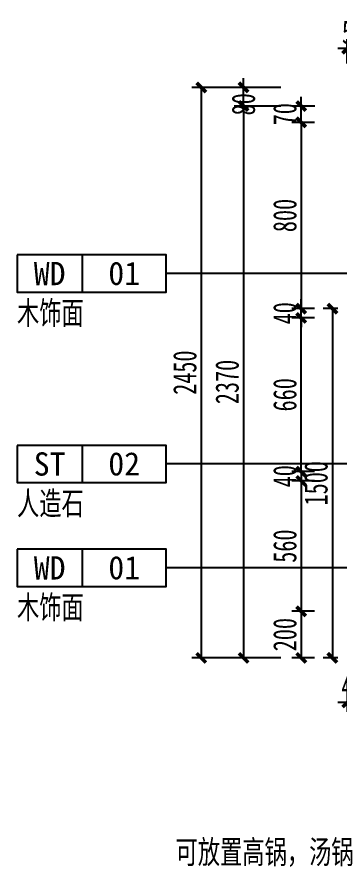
# Model space of a CAD drawing. Header units: millimetres. Extents: x 3104083 to 3173399, y -3165492 to -3044687.
# Drawn here: x 3113470 to 3114856, y -3121992 to -3118341 of the extents above; entities that cross this region are included whole.
import ezdxf
from ezdxf.enums import TextEntityAlignment as Align

# ---------------------------------------------------------------- set-up
doc = ezdxf.new("R2010")
doc.units = ezdxf.units.MM
doc.header["$LTSCALE"] = 500
doc.header["$MEASUREMENT"] = 0
doc.header["$PDMODE"] = 2
doc.layers.get('0').update_dxf_attribs({"linetype": 'CONTINUOUS'})
doc.layers.get('DEFPOINTS').update_dxf_attribs({"linetype": 'CONTINUOUS'})
for name, color, linetype in [('D-节点尺寸', 5, 'CONTINUOUS'), ('W-基础引线', 35, 'CONTINUOUS'), ('W-文字', 35, 'CONTINUOUS')]:
    doc.layers.add(name, color=color, linetype=linetype)
doc.styles.add('DIM', font='SimSun.ttf', dxfattribs={"width": 0.7})
doc.styles.add('NAME-1', font='SIMHEI.TTF')
doc.styles.add('WORD-1', font='SimSun.ttf', dxfattribs={"width": 0.7})
doc.dimstyles.new('40', dxfattribs={"dimscale": 40, "dimtxt": 2.5, "dimasz": 1, "dimexe": 1, "dimexo": 1, "dimgap": 0.5, "dimtad": 1, "dimdec": 0, "dimzin": 0, "dimdsep": 46, "dimtxsty": 'DIM', "dimblk": 'ARCHTICK', "dimcen": 0, "dimclrd": 5, "dimclre": 5, "dimclrt": 35, "dimadec": 0, "dimazin": 0, "dimtfac": 0.5, "dimtdec": 0, "dimtix": 1, "dimtmove": 2, "dimatfit": 2, "dimldrblk": 'A', "dimfxl": 0, "dimtolj": 1, "dimtzin": 0, "dimlwd": -1, "dimlwe": -1, "dimarcsym": 0})
doc.dimstyles.new('基础引线', dxfattribs={"dimtxt": 3, "dimasz": 0.7, "dimexe": 2, "dimexo": 6, "dimgap": 1, "dimtad": 1, "dimdec": 0, "dimdsep": 46, "dimtxsty": 'Standard', "dimblk1": 'A', "dimblk2": 'A', "dimsah": 1, "dimcen": 3, "dimdle": 200, "dimclrd": 256, "dimclre": 256, "dimclrt": 2, "dimadec": 0, "dimazin": 0, "dimtfac": 1, "dimtdec": 0, "dimtix": 1, "dimtmove": 1, "dimatfit": 3, "dimldrblk": 'A', "dimfxl": 0, "dimtvp": 1, "dimtolj": 1, "dimtzin": 0, "dimarcsym": 0})

# ---------------------------------------------------------------- blocks, each defined once
blk = doc.blocks.new('_ArchTick')
at = {"color": 0, "linetype": 'ByBlock', "const_width": 0.4}
blk.add_lwpolyline([(-0.5, -0.5), (0.5, 0.5)], dxfattribs=at)
blk = doc.blocks.new('*D1662')
at = {"layer": 'D-节点尺寸', "color": 5, "ltscale": 100}
for p, q in [((3114886.8, -3121194.4), (3114886.8, -3121324.9)), ((3114931.8, -3121194.4), (3114931.8, -3121324.9)), ((3114886.8, -3121284.9), (3114846.8, -3121284.9)), ((3114931.8, -3121284.9), (3114886.8, -3121284.9)), ((3114931.8, -3121284.9), (3114971.8, -3121284.9))]:
    blk.add_line(p, q, dxfattribs=at)
at = {"layer": 'DEFPOINTS', "color": 0, "ltscale": 100}
for p in [(3114886.8, -3121154.4), (3114931.8, -3121154.4), (3114886.8, -3121284.9)]:
    blk.add_point(p, dxfattribs=at)
at = {"layer": 'D-节点尺寸', "color": 5, "ltscale": 100, "xscale": 40, "yscale": 40, "zscale": 40}
blk.add_blockref('_ArchTick', (3114886.8, -3121284.9), dxfattribs=at)
at = {"layer": 'D-节点尺寸', "color": 5, "ltscale": 100, "xscale": 40, "yscale": 40, "zscale": 40, "rotation": 180}
blk.add_blockref('_ArchTick', (3114931.8, -3121284.9), dxfattribs=at)
at = {"layer": 'D-节点尺寸', "color": 35, "ltscale": 100, "insert": (3114909.3, -3121214.9), "char_height": 100, "attachment_point": 5, "style": 'DIM'}
blk.add_mtext('\\A1;45', dxfattribs=at)
blk = doc.blocks.new('A')
for p, q in [((-1.435, 1.148), (-1.09, 1.437)), ((-1.435, 1.148), (-0.369, 0)), ((-1.09, 1.437), (0, 0)), ((-0.369, 0), (-2.127, 0)), ((-1.435, -1.148), (-0.369, 0)), ((-1.09, -1.437), (0, 0)), ((-1.435, -1.148), (-1.09, -1.437))]:
    blk.add_line(p, q)
for points in [[(-1.435, 1.148), (-1.09, 1.437), (-0.369, 0), (0, 0)], [(-1.435, -1.148), (-1.09, -1.437), (-0.369, 0), (0, 0)]]:
    blk.add_solid(points)
blk = doc.blocks.new('*D1685')
at = {"layer": 'D-节点尺寸', "color": 5, "ltscale": 100}
for p, q in [((3114746.7, -3118793.4), (3114649.7, -3118793.4)), ((3114689.7, -3118793.4), (3114689.7, -3119593.4)), ((3114746.7, -3119593.4), (3114649.7, -3119593.4))]:
    blk.add_line(p, q, dxfattribs=at)
at = {"layer": 'DEFPOINTS', "color": 0, "ltscale": 100}
for p in [(3114786.7, -3118793.4), (3114689.7, -3119593.4), (3114786.7, -3119593.4)]:
    blk.add_point(p, dxfattribs=at)
at = {"layer": 'D-节点尺寸', "color": 5, "ltscale": 100, "xscale": 40, "yscale": 40, "zscale": 40}
for p, rotation in [((3114689.7, -3118793.4), 90), ((3114689.7, -3119593.4), 270)]:
    blk.add_blockref('_ArchTick', p, dxfattribs=dict(at, rotation=rotation))
at = {"layer": 'D-节点尺寸', "color": 35, "ltscale": 100, "insert": (3114619.7, -3119193.4), "char_height": 100, "attachment_point": 5, "rotation": 90, "style": 'DIM'}
blk.add_mtext('\\A1;800', dxfattribs=at)
blk = doc.blocks.new('*D1686')
at = {"layer": 'D-节点尺寸', "color": 5, "ltscale": 100}
for p, q in [((3114689.7, -3120293.4), (3114689.7, -3120253.4)), ((3114746.7, -3120293.4), (3114649.7, -3120293.4)), ((3114689.7, -3120293.4), (3114689.7, -3120333.4)), ((3114746.7, -3120333.4), (3114649.7, -3120333.4)), ((3114689.7, -3120333.4), (3114689.7, -3120373.4))]:
    blk.add_line(p, q, dxfattribs=at)
at = {"layer": 'DEFPOINTS', "color": 0, "ltscale": 100}
for p in [(3114786.7, -3120293.4), (3114689.7, -3120333.4), (3114786.7, -3120333.4)]:
    blk.add_point(p, dxfattribs=at)
at = {"layer": 'D-节点尺寸', "color": 5, "ltscale": 100, "xscale": 40, "yscale": 40, "zscale": 40}
for p, rotation in [((3114689.7, -3120293.4), 270), ((3114689.7, -3120333.4), 90)]:
    blk.add_blockref('_ArchTick', p, dxfattribs=dict(at, rotation=rotation))
at = {"layer": 'D-节点尺寸', "color": 35, "ltscale": 100, "insert": (3114619.7, -3120313.4), "char_height": 100, "attachment_point": 5, "rotation": 90, "style": 'DIM'}
blk.add_mtext('\\A1;40', dxfattribs=at)
blk = doc.blocks.new('*D1687')
at = {"layer": 'D-节点尺寸', "color": 5, "ltscale": 100}
for p, q in [((3114746.7, -3120333.4), (3114649.7, -3120333.4)), ((3114689.7, -3120333.4), (3114689.7, -3120893.4)), ((3114746.7, -3120893.4), (3114649.7, -3120893.4))]:
    blk.add_line(p, q, dxfattribs=at)
at = {"layer": 'DEFPOINTS', "color": 0, "ltscale": 100}
for p in [(3114786.7, -3120333.4), (3114689.7, -3120893.4), (3114786.7, -3120893.4)]:
    blk.add_point(p, dxfattribs=at)
at = {"layer": 'D-节点尺寸', "color": 5, "ltscale": 100, "xscale": 40, "yscale": 40, "zscale": 40}
for p, rotation in [((3114689.7, -3120333.4), 90), ((3114689.7, -3120893.4), 270)]:
    blk.add_blockref('_ArchTick', p, dxfattribs=dict(at, rotation=rotation))
at = {"layer": 'D-节点尺寸', "color": 35, "ltscale": 100, "insert": (3114619.7, -3120613.4), "char_height": 100, "attachment_point": 5, "rotation": 90, "style": 'DIM'}
blk.add_mtext('\\A1;560', dxfattribs=at)
blk = doc.blocks.new('*D1688')
at = {"layer": 'D-节点尺寸', "color": 5, "ltscale": 100}
for p, q in [((3114746.7, -3120893.4), (3114649.7, -3120893.4)), ((3114689.7, -3120893.4), (3114689.7, -3121093.4)), ((3114746.7, -3121093.4), (3114649.7, -3121093.4))]:
    blk.add_line(p, q, dxfattribs=at)
at = {"layer": 'DEFPOINTS', "color": 0, "ltscale": 100}
for p in [(3114786.7, -3120893.4), (3114689.7, -3121093.4), (3114786.7, -3121093.4)]:
    blk.add_point(p, dxfattribs=at)
at = {"layer": 'D-节点尺寸', "color": 5, "ltscale": 100, "xscale": 40, "yscale": 40, "zscale": 40}
for p, rotation in [((3114689.7, -3120893.4), 90), ((3114689.7, -3121093.4), 270)]:
    blk.add_blockref('_ArchTick', p, dxfattribs=dict(at, rotation=rotation))
at = {"layer": 'D-节点尺寸', "color": 35, "ltscale": 100, "insert": (3114619.7, -3120993.4), "char_height": 100, "attachment_point": 5, "rotation": 90, "style": 'DIM'}
blk.add_mtext('\\A1;200', dxfattribs=at)
blk = doc.blocks.new('*D1689')
at = {"layer": 'D-节点尺寸', "color": 5, "ltscale": 100}
for p, q in [((3114602, -3118723.4), (3114402, -3118723.4)), ((3114442, -3118723.4), (3114442, -3121093.4)), ((3114602, -3121093.4), (3114402, -3121093.4))]:
    blk.add_line(p, q, dxfattribs=at)
at = {"layer": 'DEFPOINTS', "color": 0, "ltscale": 100}
for p in [(3114728.8, -3118723.4), (3114442, -3121093.4), (3114786.7, -3121093.4)]:
    blk.add_point(p, dxfattribs=at)
at = {"layer": 'D-节点尺寸', "color": 5, "ltscale": 100, "xscale": 40, "yscale": 40, "zscale": 40}
for p, rotation in [((3114442, -3118723.4), 90), ((3114442, -3121093.4), 270)]:
    blk.add_blockref('_ArchTick', p, dxfattribs=dict(at, rotation=rotation))
at = {"layer": 'D-节点尺寸', "color": 35, "ltscale": 100, "insert": (3114372, -3119908.4), "char_height": 100, "attachment_point": 5, "rotation": 90, "style": 'DIM'}
blk.add_mtext('\\A1;2370', dxfattribs=at)
blk = doc.blocks.new('*D1690')
at = {"layer": 'D-节点尺寸', "color": 5, "ltscale": 100}
for p, q in [((3114442, -3118643.4), (3114442, -3118603.4)), ((3114602, -3118643.4), (3114402, -3118643.4)), ((3114442, -3118723.4), (3114442, -3118643.4)), ((3114602, -3118723.4), (3114402, -3118723.4)), ((3114442, -3118723.4), (3114442, -3118763.4))]:
    blk.add_line(p, q, dxfattribs=at)
at = {"layer": 'DEFPOINTS', "color": 0, "ltscale": 100}
for p in [(3114442, -3118643.4), (3114642, -3118643.4), (3114728.8, -3118723.4)]:
    blk.add_point(p, dxfattribs=at)
at = {"layer": 'D-节点尺寸', "color": 5, "ltscale": 100, "xscale": 40, "yscale": 40, "zscale": 40}
for p, rotation in [((3114442, -3118643.4), 270), ((3114442, -3118723.4), 90)]:
    blk.add_blockref('_ArchTick', p, dxfattribs=dict(at, rotation=rotation))
at = {"layer": 'D-节点尺寸', "color": 35, "ltscale": 100, "insert": (3114442, -3118715.9), "char_height": 100, "attachment_point": 5, "rotation": 90, "style": 'DIM'}
blk.add_mtext('\\A1;80', dxfattribs=at)
blk = doc.blocks.new('*D1691')
at = {"layer": 'D-节点尺寸', "color": 5, "ltscale": 100}
for p, q in [((3114420.5, -3118643.4), (3114220.5, -3118643.4)), ((3114260.5, -3118643.4), (3114260.5, -3121093.4)), ((3114420.5, -3121093.4), (3114220.5, -3121093.4))]:
    blk.add_line(p, q, dxfattribs=at)
at = {"layer": 'DEFPOINTS', "color": 0, "ltscale": 100}
for p in [(3114642, -3118643.4), (3114260.5, -3121093.4), (3114642, -3121093.4)]:
    blk.add_point(p, dxfattribs=at)
at = {"layer": 'D-节点尺寸', "color": 5, "ltscale": 100, "xscale": 40, "yscale": 40, "zscale": 40}
for p, rotation in [((3114260.5, -3118643.4), 90), ((3114260.5, -3121093.4), 270)]:
    blk.add_blockref('_ArchTick', p, dxfattribs=dict(at, rotation=rotation))
at = {"layer": 'D-节点尺寸', "color": 35, "ltscale": 100, "insert": (3114190.5, -3119868.4), "char_height": 100, "attachment_point": 5, "rotation": 90, "style": 'DIM'}
blk.add_mtext('\\A1;2450', dxfattribs=at)
blk = doc.blocks.new('*D1692')
at = {"layer": 'D-节点尺寸', "color": 5, "ltscale": 100}
for p, q in [((3114689.7, -3118723.4), (3114689.7, -3118683.4)), ((3114747.9, -3118723.4), (3114649.7, -3118723.4)), ((3114689.7, -3118793.4), (3114689.7, -3118723.4)), ((3114746.7, -3118793.4), (3114649.7, -3118793.4)), ((3114689.7, -3118793.4), (3114689.7, -3118833.4))]:
    blk.add_line(p, q, dxfattribs=at)
at = {"layer": 'DEFPOINTS', "color": 0, "ltscale": 100}
for p in [(3114689.7, -3118723.4), (3114787.9, -3118723.4), (3114786.7, -3118793.4)]:
    blk.add_point(p, dxfattribs=at)
at = {"layer": 'D-节点尺寸', "color": 5, "ltscale": 100, "xscale": 40, "yscale": 40, "zscale": 40}
for p, rotation in [((3114689.7, -3118723.4), 270), ((3114689.7, -3118793.4), 90)]:
    blk.add_blockref('_ArchTick', p, dxfattribs=dict(at, rotation=rotation))
at = {"layer": 'D-节点尺寸', "color": 35, "ltscale": 100, "insert": (3114619.7, -3118758.4), "char_height": 100, "attachment_point": 5, "rotation": 90, "style": 'DIM'}
blk.add_mtext('\\A1;70', dxfattribs=at)
blk = doc.blocks.new('*D1706')
at = {"layer": 'D-节点尺寸', "color": 5, "ltscale": 100}
for p, q in [((3114746.7, -3119633.4), (3114649.7, -3119633.4)), ((3114689.7, -3120293.4), (3114689.7, -3119633.4)), ((3114746.7, -3120293.4), (3114649.7, -3120293.4))]:
    blk.add_line(p, q, dxfattribs=at)
at = {"layer": 'DEFPOINTS', "color": 0, "ltscale": 100}
for p in [(3114689.7, -3119633.4), (3114786.7, -3119633.4), (3114786.7, -3120293.4)]:
    blk.add_point(p, dxfattribs=at)
at = {"layer": 'D-节点尺寸', "color": 5, "ltscale": 100, "xscale": 40, "yscale": 40, "zscale": 40}
for p, rotation in [((3114689.7, -3119633.4), 90), ((3114689.7, -3120293.4), 270)]:
    blk.add_blockref('_ArchTick', p, dxfattribs=dict(at, rotation=rotation))
at = {"layer": 'D-节点尺寸', "color": 35, "ltscale": 100, "insert": (3114619.7, -3119963.4), "char_height": 100, "attachment_point": 5, "rotation": 90, "style": 'DIM'}
blk.add_mtext('\\A1;660', dxfattribs=at)
blk = doc.blocks.new('*D1733')
at = {"layer": 'D-节点尺寸', "color": 5, "ltscale": 100}
for p, q in [((3114846.8, -3119593.4), (3114783.4, -3119593.4)), ((3114823.4, -3119593.4), (3114823.4, -3121093.4)), ((3114846.8, -3121093.4), (3114783.4, -3121093.4))]:
    blk.add_line(p, q, dxfattribs=at)
at = {"layer": 'DEFPOINTS', "color": 0, "ltscale": 100}
for p in [(3114886.8, -3119593.4), (3114823.4, -3121093.4), (3114886.8, -3121093.4)]:
    blk.add_point(p, dxfattribs=at)
at = {"layer": 'D-节点尺寸', "color": 5, "ltscale": 100, "xscale": 40, "yscale": 40, "zscale": 40}
for p, rotation in [((3114823.4, -3119593.4), 90), ((3114823.4, -3121093.4), 270)]:
    blk.add_blockref('_ArchTick', p, dxfattribs=dict(at, rotation=rotation))
at = {"layer": 'D-节点尺寸', "color": 35, "ltscale": 100, "insert": (3114753.4, -3120343.4), "char_height": 100, "attachment_point": 5, "rotation": 90, "style": 'DIM'}
blk.add_mtext('\\A1;1500', dxfattribs=at)
blk = doc.blocks.new('*D1708')
at = {"layer": 'D-节点尺寸', "color": 5, "ltscale": 100}
for p, q in [((3114689.7, -3119593.4), (3114689.7, -3119553.4)), ((3114746.7, -3119593.4), (3114649.7, -3119593.4)), ((3114689.7, -3119633.4), (3114689.7, -3119593.4)), ((3114746.7, -3119633.4), (3114649.7, -3119633.4)), ((3114689.7, -3119633.4), (3114689.7, -3119673.4))]:
    blk.add_line(p, q, dxfattribs=at)
at = {"layer": 'DEFPOINTS', "color": 0, "ltscale": 100}
for p in [(3114689.7, -3119593.4), (3114786.7, -3119593.4), (3114786.7, -3119633.4)]:
    blk.add_point(p, dxfattribs=at)
at = {"layer": 'D-节点尺寸', "color": 5, "ltscale": 100, "xscale": 40, "yscale": 40, "zscale": 40}
for p, rotation in [((3114689.7, -3119593.4), 270), ((3114689.7, -3119633.4), 90)]:
    blk.add_blockref('_ArchTick', p, dxfattribs=dict(at, rotation=rotation))
at = {"layer": 'D-节点尺寸', "color": 35, "ltscale": 100, "insert": (3114619.7, -3119613.4), "char_height": 100, "attachment_point": 5, "rotation": 90, "style": 'DIM'}
blk.add_mtext('\\A1;40', dxfattribs=at)
blk = doc.blocks.new('*D1713')
at = {"layer": 'D-节点尺寸', "color": 5, "ltscale": 100}
for p, q in [((3114886.8, -3118540.2), (3114886.8, -3118436.5)), ((3114936.8, -3118537.4), (3114936.8, -3118436.5)), ((3114886.8, -3118476.5), (3114846.8, -3118476.5)), ((3114936.8, -3118476.5), (3114886.8, -3118476.5)), ((3114936.8, -3118476.5), (3114976.8, -3118476.5))]:
    blk.add_line(p, q, dxfattribs=at)
at = {"layer": 'DEFPOINTS', "color": 0, "ltscale": 100}
for p in [(3114886.8, -3118476.5), (3114886.8, -3118580.2), (3114936.8, -3118577.4)]:
    blk.add_point(p, dxfattribs=at)
at = {"layer": 'D-节点尺寸', "color": 5, "ltscale": 100, "xscale": 40, "yscale": 40, "zscale": 40}
blk.add_blockref('_ArchTick', (3114886.8, -3118476.5), dxfattribs=at)
at = {"layer": 'D-节点尺寸', "color": 5, "ltscale": 100, "xscale": 40, "yscale": 40, "zscale": 40, "rotation": 180}
blk.add_blockref('_ArchTick', (3114936.8, -3118476.5), dxfattribs=at)
at = {"layer": 'D-节点尺寸', "color": 35, "ltscale": 100, "insert": (3114911.8, -3118406.5), "char_height": 100, "attachment_point": 5, "style": 'DIM'}
blk.add_mtext('\\A1;50', dxfattribs=at)
blk = doc.blocks.new('材料索引')
at = {"color": 35}
blk.add_line((7, 2), (7, -2), dxfattribs=at)
at = {"color": 4}
blk.add_lwpolyline([(0, 2), (0, -2), (16, -2), (16, 2)], close=True, dxfattribs=at)
at = {"color": 2, "ltscale": 20, "style": 'NAME-1'}
for tag, p in [('WD', (3.5, 0)), ('01', (11.5, 0))]:
    blk.add_attdef(tag, text='', height=2.5, dxfattribs=at).set_placement(p, align=Align.MIDDLE)
at = {"color": 35, "ltscale": 0.5, "style": 'WORD-1', "width": 0.7}
blk.add_attdef('木饰面', (0, -5.973), '', height=2.5, dxfattribs=at)

msp = doc.modelspace()

# ---------------------------------------------------------------- block references
at = {"layer": 'W-文字'}
ref = msp.add_blockref('材料索引', (3113469.884, -3119442.62), dxfattribs=dict(at, xscale=40, yscale=40, zscale=40))
ref.add_attrib('WD', 'WD', dxfattribs={"layer": '0', "color": 2, "ltscale": 20, "height": 100, "style": 'NAME-1'}).set_placement((3113609.884, -3119442.62), align=Align.MIDDLE)
ref.add_attrib('01', '01', dxfattribs={"layer": '0', "color": 2, "ltscale": 20, "height": 100, "style": 'NAME-1'}).set_placement((3113929.884, -3119442.62), align=Align.MIDDLE)
ref.add_attrib('木饰面', '木饰面', (3113469.884, -3119661.527), dxfattribs={"layer": '0', "color": 35, "ltscale": 0.5, "height": 100, "style": 'WORD-1', "width": 0.7})
ref = msp.add_blockref('材料索引', (3113469.884, -3120260.598), dxfattribs=dict(at, xscale=40, yscale=40, zscale=40))
ref.add_attrib('WD', 'ST', dxfattribs={"layer": '0', "color": 2, "ltscale": 20, "height": 100, "style": 'NAME-1'}).set_placement((3113609.884, -3120260.598), align=Align.MIDDLE)
ref.add_attrib('01', '02', dxfattribs={"layer": '0', "color": 2, "ltscale": 20, "height": 100, "style": 'NAME-1'}).set_placement((3113929.884, -3120260.598), align=Align.MIDDLE)
ref.add_attrib('木饰面', '人造石', (3113469.884, -3120479.504), dxfattribs={"layer": '0', "color": 35, "ltscale": 0.5, "height": 100, "style": 'WORD-1', "width": 0.7})
ref = msp.add_blockref('材料索引', (3113469.884, -3120706.79), dxfattribs=dict(at, xscale=40, yscale=40, zscale=40))
ref.add_attrib('WD', 'WD', dxfattribs={"layer": '0', "color": 2, "ltscale": 20, "height": 100, "style": 'NAME-1'}).set_placement((3113609.884, -3120706.79), align=Align.MIDDLE)
ref.add_attrib('01', '01', dxfattribs={"layer": '0', "color": 2, "ltscale": 20, "height": 100, "style": 'NAME-1'}).set_placement((3113929.884, -3120706.79), align=Align.MIDDLE)
ref.add_attrib('木饰面', '木饰面', (3113469.884, -3120925.697), dxfattribs={"layer": '0', "color": 35, "ltscale": 0.5, "height": 100, "style": 'WORD-1', "width": 0.7})

# ---------------------------------------------------------------- texts
at = {"layer": 'D-节点尺寸', "color": 35, "ltscale": 100, "insert": (3114532.278, -3121934.217), "char_height": 100, "attachment_point": 5, "style": 'DIM'}
msp.add_mtext_dynamic_manual_height_columns('可放置高锅，汤锅', width=876.28157, gutter_width=400, heights=[0], dxfattribs=at)

# ---------------------------------------------------------------- dimensions: what is measured, and where the dimension line sits
at = {"layer": 'D-节点尺寸', "color": 251, "ltscale": 100}
for base, p1, p2, picture, middle in [((3114886.797, -3118476.455), (3114936.797, -3118577.376), (3114886.797, -3118580.227), '*D1713', (3114911.797, -3118406.455)), ((3114886.797, -3121284.897), (3114931.797, -3121154.37), (3114886.797, -3121154.37), '*D1662', (3114909.297, -3121214.897))]:
    dim = msp.add_linear_dim(base=base, p1=p1, p2=p2, dimstyle='40', dxfattribs=at)
    dim.commit()
    dim.dimension.update_dxf_attribs({"geometry": picture, "text_midpoint": middle})
for base, p1, p2, picture, middle in [((3114260.522, -3121093.366), (3114642.002, -3118643.366), (3114642.002, -3121093.366), '*D1691', (3114190.522, -3119868.366)), ((3114442.002, -3121093.366), (3114728.778, -3118723.366), (3114786.739, -3121093.366), '*D1689', (3114372.002, -3119908.366)), ((3114689.683, -3118723.366), (3114786.739, -3118793.366), (3114787.873, -3118723.366), '*D1692', (3114619.683, -3118758.366)), ((3114689.683, -3119593.366), (3114786.739, -3118793.366), (3114786.739, -3119593.366), '*D1685', (3114619.683, -3119193.366)), ((3114689.683, -3119593.366), (3114786.739, -3119633.366), (3114786.739, -3119593.366), '*D1708', (3114619.683, -3119613.366)), ((3114823.441, -3121093.366), (3114886.797, -3119593.366), (3114886.797, -3121093.366), '*D1733', (3114753.441, -3120343.366)), ((3114689.683, -3119633.366), (3114786.739, -3120293.366), (3114786.739, -3119633.366), '*D1706', (3114619.683, -3119963.366)), ((3114689.683, -3120333.366), (3114786.739, -3120293.366), (3114786.739, -3120333.366), '*D1686', (3114619.683, -3120313.366)), ((3114689.683, -3120893.366), (3114786.739, -3120333.366), (3114786.739, -3120893.366), '*D1687', (3114619.683, -3120613.366)), ((3114689.683, -3121093.366), (3114786.739, -3120893.366), (3114786.739, -3121093.366), '*D1688', (3114619.683, -3120993.366))]:
    dim = msp.add_linear_dim(base=base, p1=p1, p2=p2, angle=90, dimstyle='40', dxfattribs=at)
    dim.commit()
    dim.dimension.update_dxf_attribs({"geometry": picture, "text_midpoint": middle})
dim = msp.add_linear_dim(base=(3114442.002, -3118643.366), p1=(3114728.778, -3118723.366), p2=(3114642.002, -3118643.366), angle=90, dimstyle='40', dxfattribs=at)
dim.commit()
dim.dimension.update_dxf_attribs({"geometry": '*D1690', "text_midpoint": (3114442.002, -3118715.866), "dimtype": 160})

# ---------------------------------------------------------------- leaders
at = {"layer": 'W-基础引线'}
for points in [[(3115049.829, -3119442.62), (3114165.875, -3119442.62), (3114109.884, -3119442.62)], [(3115049.829, -3120260.598), (3114165.875, -3120260.598), (3114109.884, -3120260.598)], [(3114974.071, -3120706.79), (3114165.875, -3120706.79), (3114109.884, -3120706.79)]]:
    msp.add_leader(points, dimstyle='基础引线', override={"dimasz": 20}, dxfattribs=at)

doc.saveas('drawing.dxf')
